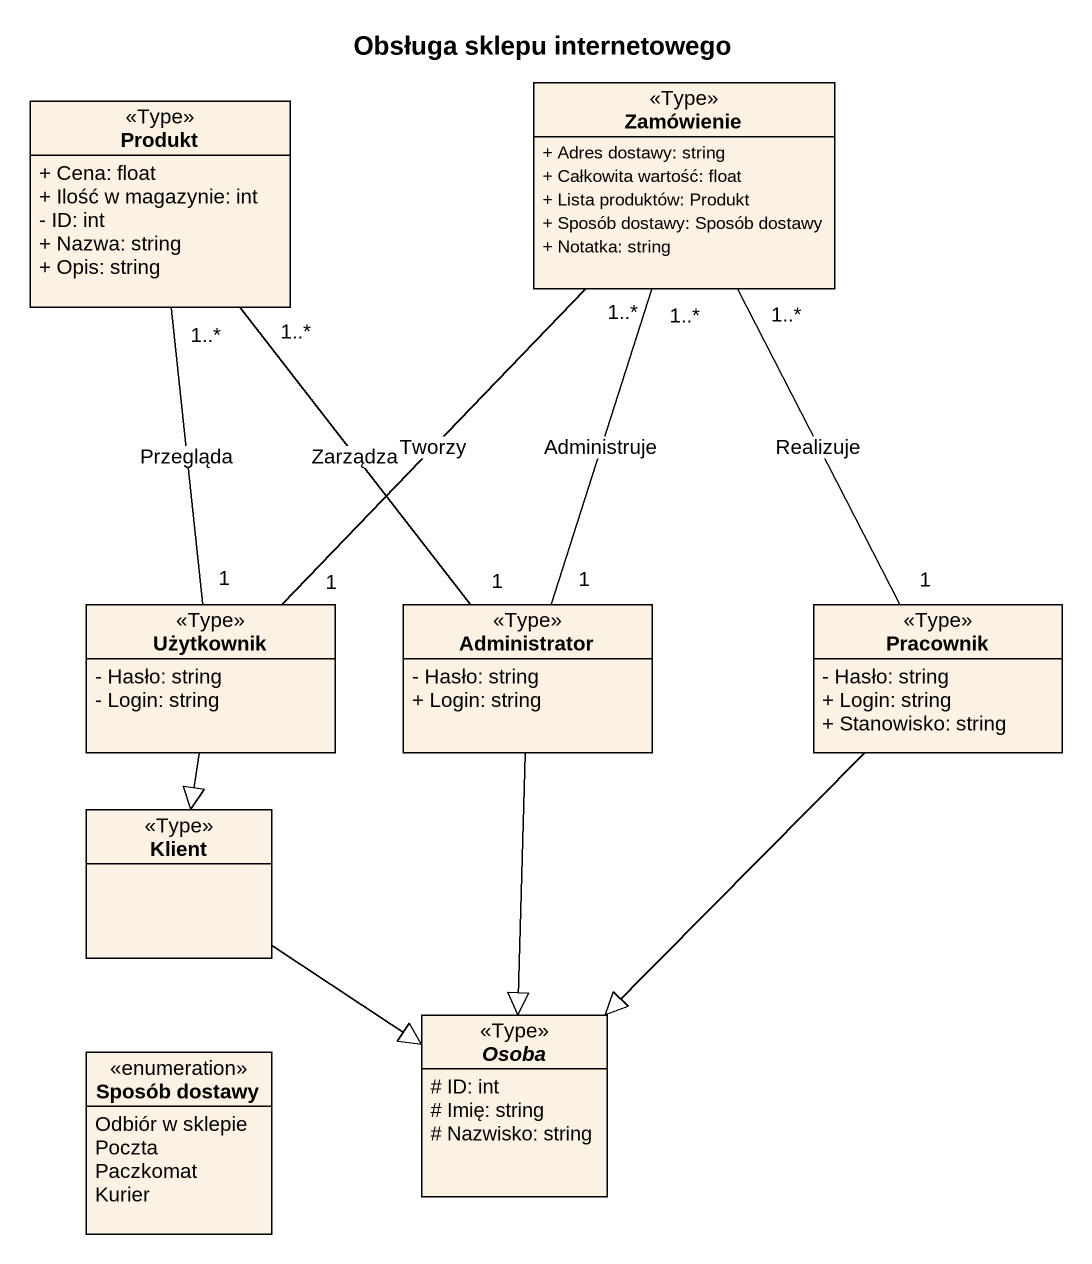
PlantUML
@startuml
title Obsługa sklepu internetowego
hide circle
hide empty members
skinparam classAttributeIconSize 0
class Produkt <<Type>> {
  + Cena: float
  + Ilość w magazynie: int
  - ID: int
  + Nazwa: string
  + Opis: string
}
class Zamówienie <<Type>> {
  + Adres dostawy: string
  + Całkowita wartość: float
  + Lista produktów: Produkt
  + Sposób dostawy: Sposób dostawy
  + Notatka: string
}
class Użytkownik <<Type>> {
  - Hasło: string
  - Login: string
}
class Administrator <<Type>> {
  - Hasło: string
  + Login: string
}
class Pracownik <<Type>> {
  - Hasło: string
  + Login: string
  + Stanowisko: string
}
class Klient <<Type>>
enum "Sposób dostawy" as Sposób_dostawy {
  Odbiór w sklepie
  Poczta
  Paczkomat
  Kurier
}
abstract class Osoba <<Type>> {
  # ID: int
  # Imię: string
  # Nazwisko: string
}
Użytkownik "1" -up- "1..*" Produkt : Przegląda
Użytkownik "1" -up- "1..*" Zamówienie : Tworzy
Użytkownik --|> Klient
Administrator "1" -up- "1..*" Produkt : Zarządza
Administrator "1" -up- "1..*" Zamówienie : Administruje
Administrator --|> Osoba
Pracownik "1" -up- "1..*" Zamówienie : Realizuje
Pracownik --|> Osoba
Klient --|> Osoba
@enduml
